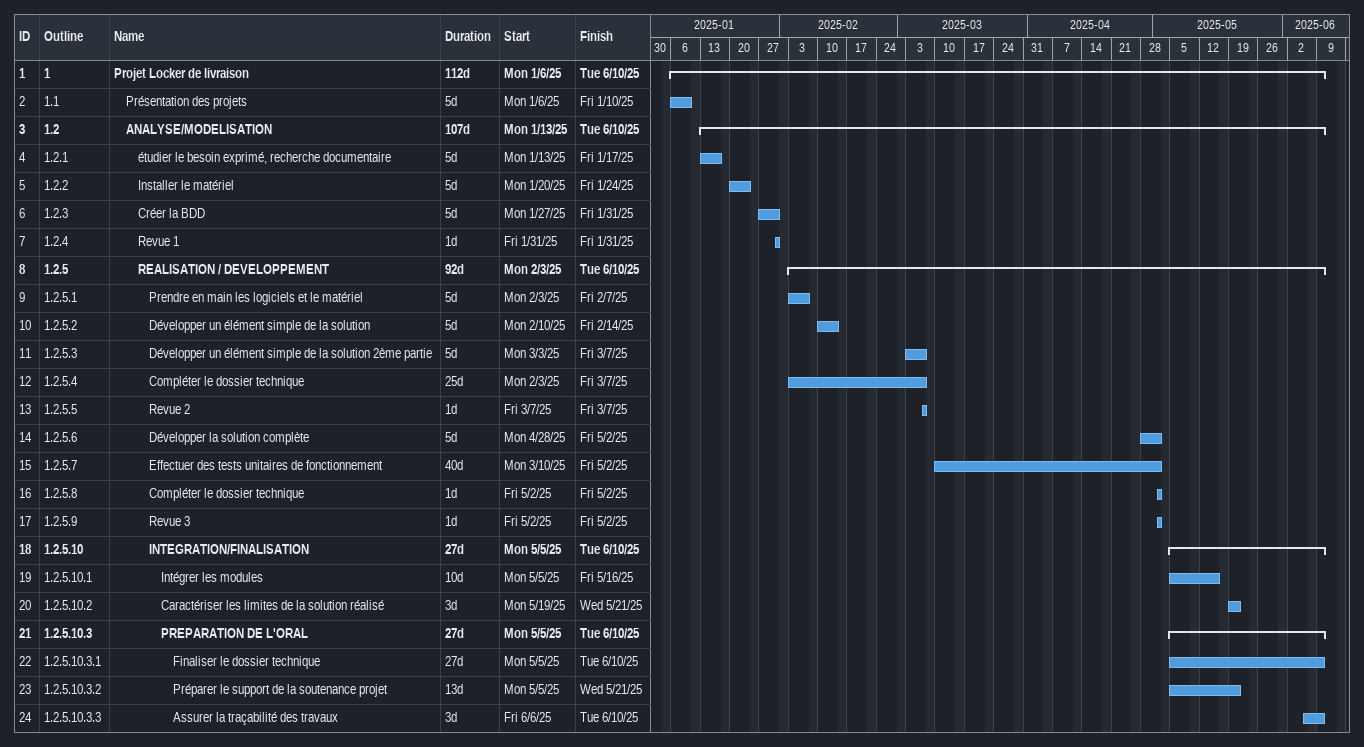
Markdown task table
| ID | WBS | Task | Duration | Start | Finish |
|---|---|---|---|---|---|
| 1 | 1 | **Projet Locker de livraison** | 112d | 2025-01-06 | 2025-06-10 |
| 2 | 1.1 | Présentation des projets | 5d | 2025-01-06 | 2025-01-10 |
| 3 | 1.2 | **ANALYSE/MODELISATION** | 107d | 2025-01-13 | 2025-06-10 |
| 4 | 1.2.1 | étudier le besoin exprimé, recherche documentaire | 5d | 2025-01-13 | 2025-01-17 |
| 5 | 1.2.2 | Installer le matériel | 5d | 2025-01-20 | 2025-01-24 |
| 6 | 1.2.3 | Créer la BDD | 5d | 2025-01-27 | 2025-01-31 |
| 7 | 1.2.4 | Revue 1 | 1d | 2025-01-31 | 2025-01-31 |
| 8 | 1.2.5 | **REALISATION / DEVELOPPEMENT** | 92d | 2025-02-03 | 2025-06-10 |
| 9 | 1.2.5.1 | Prendre en main les logiciels et le matériel | 5d | 2025-02-03 | 2025-02-07 |
| 10 | 1.2.5.2 | Développer un élément simple de la solution | 5d | 2025-02-10 | 2025-02-14 |
| 11 | 1.2.5.3 | Développer un élément simple de la solution 2ème partie | 5d | 2025-03-03 | 2025-03-07 |
| 12 | 1.2.5.4 | Compléter le dossier technique | 25d | 2025-02-03 | 2025-03-07 |
| 13 | 1.2.5.5 | Revue 2 | 1d | 2025-03-07 | 2025-03-07 |
| 14 | 1.2.5.6 | Développer la solution complète | 5d | 2025-04-28 | 2025-05-02 |
| 15 | 1.2.5.7 | Effectuer des tests unitaires de fonctionnement | 40d | 2025-03-10 | 2025-05-02 |
| 16 | 1.2.5.8 | Compléter le dossier technique | 1d | 2025-05-02 | 2025-05-02 |
| 17 | 1.2.5.9 | Revue 3 | 1d | 2025-05-02 | 2025-05-02 |
| 18 | 1.2.5.10 | **INTEGRATION/FINALISATION** | 27d | 2025-05-05 | 2025-06-10 |
| 19 | 1.2.5.10.1 | Intégrer les modules | 10d | 2025-05-05 | 2025-05-16 |
| 20 | 1.2.5.10.2 | Caractériser les limites de la solution réalisé | 3d | 2025-05-19 | 2025-05-21 |
| 21 | 1.2.5.10.3 | **PREPARATION DE L'ORAL** | 27d | 2025-05-05 | 2025-06-10 |
| 22 | 1.2.5.10.3.1 | Finaliser le dossier technique | 27d | 2025-05-05 | 2025-06-10 |
| 23 | 1.2.5.10.3.2 | Préparer le support de la soutenance projet | 13d | 2025-05-05 | 2025-05-21 |
| 24 | 1.2.5.10.3.3 | Assurer la traçabilité des travaux | 3d | 2025-06-06 | 2025-06-10 |
